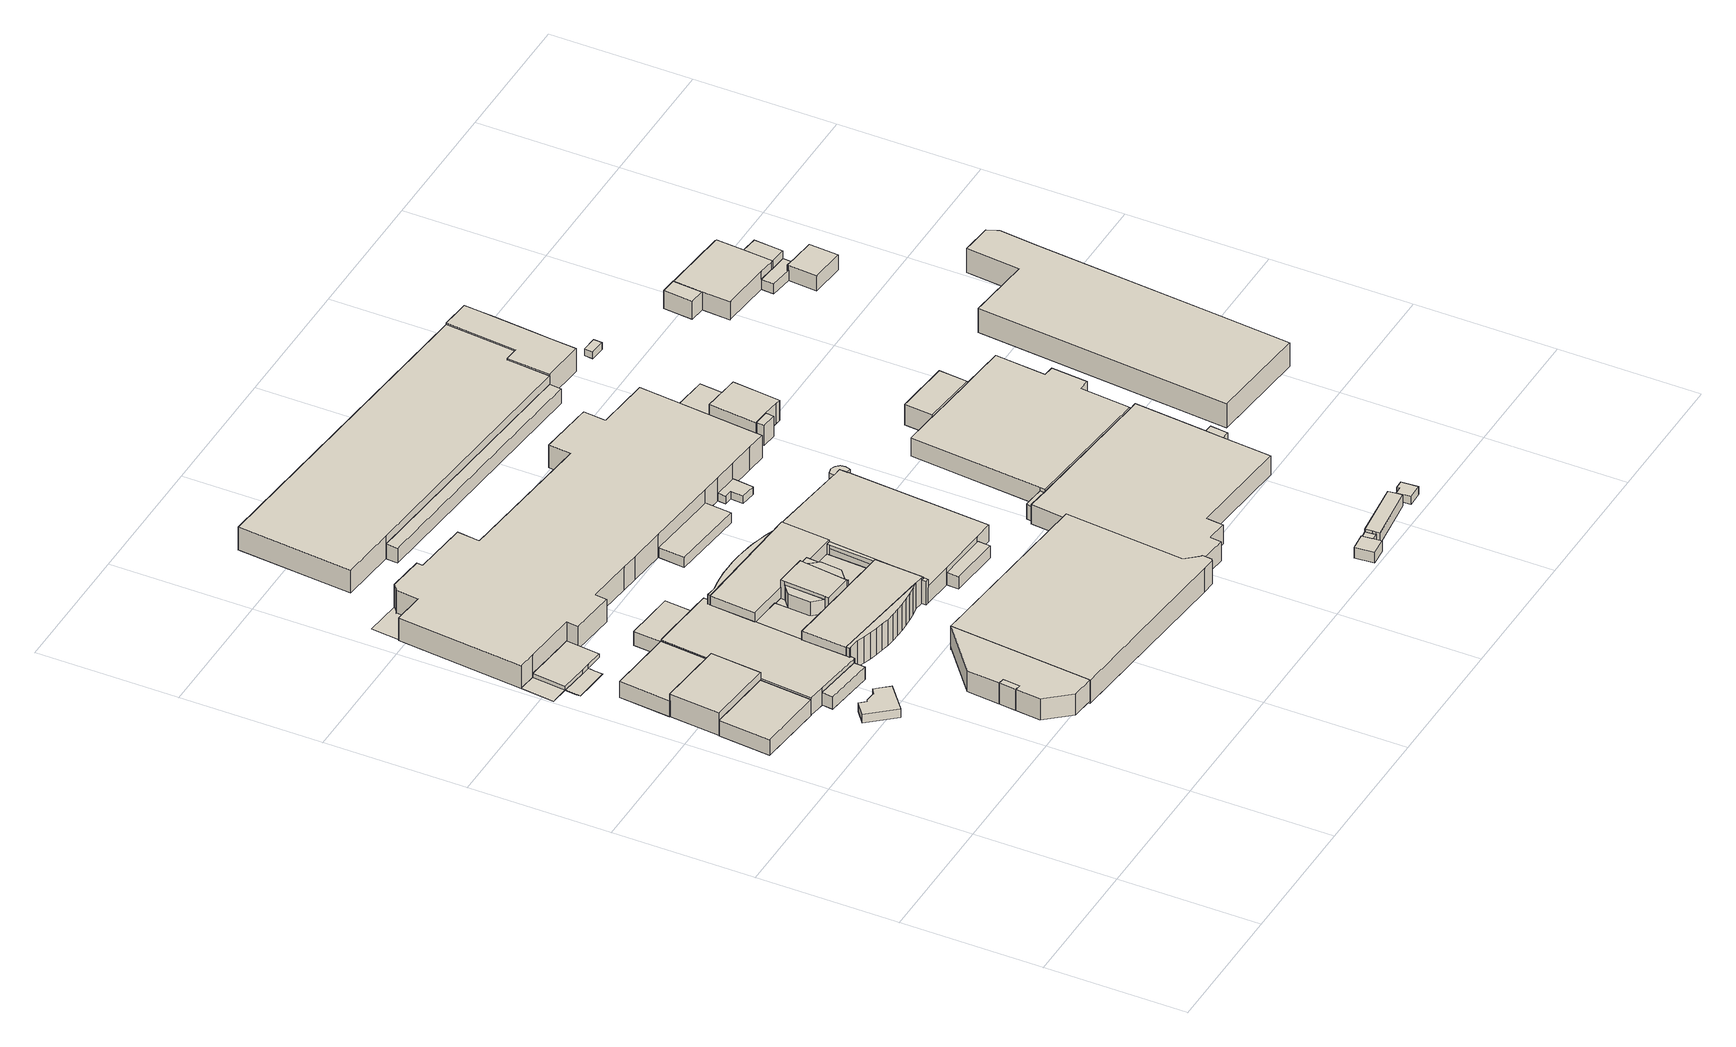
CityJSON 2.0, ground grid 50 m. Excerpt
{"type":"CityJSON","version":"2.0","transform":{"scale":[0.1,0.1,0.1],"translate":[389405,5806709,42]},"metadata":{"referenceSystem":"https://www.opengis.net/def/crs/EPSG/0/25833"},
"CityObjects":{
"building1":{"type":"Building","attributes":{"Gemeindeschluessel":"11000007","BezugspunktDach":"2200","function":"31001_2143","measuredHeight":3.32,"storeysAboveGround":1},"address":[{"country":"Germany","locality":"Berlin","thoroughfareNumber":"5A (1)","thoroughfareName":"Sperenberger Straße"}],"geometry":[{"type":"Solid","lod":"1","boundaries":[[[[0,1,2,3,4,5,6,7,8]],[[9,10,11,12,13,14,15,16,17]],[[9,17,8,7]],[[10,9,7,6]],[[11,10,6,5]],[[12,11,5,4]],[[13,12,4,3]],[[14,13,3,2]],[[15,14,2,1]],[[16,15,1,0]],[[17,16,0,8]]]]}]},
"building2":{"type":"Building","attributes":{"Gemeindeschluessel":"11000007","function":"51009_1610"},"address":[{"country":"Germany","locality":"Berlin"}],"children":["building2-1","building2-2","building2-3"]},
"building2-1":{"type":"BuildingPart","attributes":{"BezugspunktDach":"2200","measuredHeight":2.92,"storeysAboveGround":0},"parents":["building2"],"geometry":[{"type":"MultiSurface","lod":"1","boundaries":[[[18,19,20,21,22,23,24]],[[25,26,27,28,29,30,31]],[[25,31,24,23]],[[26,25,23,22]],[[27,26,22,21]],[[28,27,21,20]],[[29,28,20,19]],[[30,29,19,18]],[[32,33,18,24]],[[31,30,33,32]]]}]},
"building2-2":{"type":"BuildingPart","attributes":{"BezugspunktDach":"2200","measuredHeight":0.078,"storeysAboveGround":0},"parents":["building2"],"geometry":[{"type":"MultiSurface","lod":"1","boundaries":[[[34,35,36,37,38,32,39,40]],[[41,31,29,42,43,44,45,46]],[[41,46,40,39]],[[31,41,39,32]],[[29,30,33,38]],[[42,29,38,37]],[[43,42,37,36]],[[44,43,36,35]],[[45,44,35,34]],[[46,45,34,40]],[[31,32,33,30]]]}]},
"building2-3":{"type":"BuildingPart","attributes":{"BezugspunktDach":"2200","measuredHeight":0.028,"storeysAboveGround":0},"parents":["building2"],"geometry":[{"type":"Solid","lod":"1","boundaries":[[[[32,47,48,49]],[[50,25,31,51]],[[50,51,49,48]],[[25,50,48,47]],[[31,25,47,32]],[[51,31,32,49]]]]}]},
"building3":{"type":"Building","attributes":{"Gemeindeschluessel":"11000007","BezugspunktDach":"2200","function":"51009_1610","measuredHeight":4.86,"storeysAboveGround":0},"address":[{"country":"Germany","locality":"Berlin"}],"geometry":[{"type":"Solid","lod":"1","boundaries":[[[[52,53,54,55]],[[56,57,58,59]],[[56,59,55,54]],[[57,56,54,53]],[[58,57,53,52]],[[59,58,52,55]]]]}]},
"building4":{"type":"Building","attributes":{"Gemeindeschluessel":"11000007","BezugspunktDach":"2200","function":"51009_1610","measuredHeight":8.19,"storeysAboveGround":0},"address":[{"country":"Germany","locality":"Berlin"}],"geometry":[{"type":"Solid","lod":"1","boundaries":[[[[60,61,62,63]],[[64,65,66,67]],[[64,67,63,62]],[[65,64,62,61]],[[66,65,61,60]],[[67,66,60,63]]]]}]},
"building5":{"type":"Building","attributes":{"Gemeindeschluessel":"11000007","BezugspunktDach":"2200","function":"51009_1610","measuredHeight":0.02,"storeysAboveGround":0},"address":[{"country":"Germany","locality":"Berlin"}],"geometry":[{"type":"MultiSurface","lod":"1","boundaries":[[[68,69,70,69,71,72,73,74,75,76]]]}]},
"building6":{"type":"Building","attributes":{"Gemeindeschluessel":"11000007","BezugspunktDach":"2200","function":"51009_1610","measuredHeight":5.47,"storeysAboveGround":0},"address":[{"country":"Germany","locality":"Berlin"}],"geometry":[{"type":"Solid","lod":"1","boundaries":[[[[77,78,79,80]],[[81,82,83,84]],[[81,84,80,79]],[[82,81,79,78]],[[83,82,78,77]],[[84,83,77,80]]]]}]},
"building7":{"type":"Building","attributes":{"Gemeindeschluessel":"11000007","function":"31001_2111"},"address":[{"country":"Germany","locality":"Berlin","thoroughfareNumber":"5A","thoroughfareName":"Sperenberger Straße"}],"children":["building7-1","building7-2","building7-3","building7-4","building7-5","building7-6","building7-7","building7-8","building7-9","building7-10","building7-11","building7-12","building7-13","building7-14","building7-15","building7-16","building7-17","building7-18"]},
"building7-1":{"type":"BuildingPart","attributes":{"BezugspunktDach":"2200","measuredHeight":9.91,"storeysAboveGround":2},"parents":["building7"],"geometry":[{"type":"MultiSurface","lod":"1","boundaries":[[[85,86,87,88,89,90,91,92]],[[93,94,95,96,97,98,99,100]],[[101,102,92,91]],[[95,94,90,89]],[[103,104,89,88]],[[105,103,88,87]],[[97,106,97,107,108,107,109,98]],[[110,111,112,87,113,114]],[[102,115,116,99,117,118,92]],[[93,100,119,102,101]],[[91,90,94,93]],[[96,95,104,103]],[[97,96,103,105]],[[112,111,107,97,106]],[[110,114,109,107,108]],[[98,109,114,113,86]],[[99,98,86,85]],[[100,116,115,102]],[[85,118,117,99]]]}]},
"building7-2":{"type":"BuildingPart","attributes":{"BezugspunktDach":"2200","measuredHeight":6.49,"storeysAboveGround":2},"parents":["building7"],"geometry":[{"type":"MultiSurface","lod":"1","boundaries":[[[120,121,122,123,124,125,126,127,128]],[[129,130,131,132,133,134,135,136,137]],[[129,137,128,127]],[[130,129,127,126]],[[131,130,126,125]],[[132,131,125,124]],[[133,132,124,123]],[[134,133,123,122]],[[135,134,122,121]],[[136,135,121,120]],[[137,136,120,128,138]]]}]},
"building7-3":{"type":"BuildingPart","attributes":{"BezugspunktDach":"2200","measuredHeight":6.62,"storeysAboveGround":2},"parents":["building7"],"geometry":[{"type":"MultiSurface","lod":"1","boundaries":[[[139,140,141,142,143,144,145,146,115,102,147,148,149,150,151,152,153,154,155]],[[156,157,158,159,160,161,162,163,164,165,166,167,168,169,170,171,172,173,174]],[[156,175,176,155,154]],[[157,156,177,178,153]],[[179,180,153,152]],[[159,158,152,151]],[[160,159,151,150]],[[161,160,150,149]],[[162,161,149,148]],[[163,162,181,182]],[[164,163,182,93,100,102]],[[165,164,102,115]],[[166,183,184,115,146]],[[167,166,146,145]],[[168,167,185,186,187]],[[169,168,144,187,188]],[[170,169,143,142]],[[171,170,142,141]],[[172,171,141,140]],[[173,172,140,139]],[[174,173,139,155]],[[174,176,175,156]],[[154,153,178,177]],[[158,189,157,180,179]],[[182,181,148,147]],[[102,100,93,101]],[[147,101,93,182]],[[184,183,166,165]],[[187,186,190,144]],[[145,190,186,185]],[[188,187,144,143]]]}]},
"building7-4":{"type":"BuildingPart","attributes":{"BezugspunktDach":"2200","measuredHeight":6.07,"storeysAboveGround":2},"parents":["building7"],"geometry":[{"type":"MultiSurface","lod":"1","boundaries":[[[176,175,191,192]],[[193,156,174,194]],[[193,194,192,191]],[[156,193,195,177]],[[194,174,176,192]],[[177,195,191,175]],[[174,156,196,175,176]]]}]},
"building7-5":{"type":"BuildingPart","attributes":{"BezugspunktDach":"2200","measuredHeight":6.12,"storeysAboveGround":2},"parents":["building7"],"geometry":[{"type":"MultiSurface","lod":"1","boundaries":[[[180,179,197,198]],[[199,158,157,200]],[[199,200,198,197]],[[158,199,197,179]],[[200,157,180,178,201]],[[157,158,179,180]],[[201,178,180,198]]]}]},
"building7-6":{"type":"BuildingPart","attributes":{"BezugspunktDach":"2200","measuredHeight":9.48,"storeysAboveGround":2},"parents":["building7"],"geometry":[{"type":"MultiSurface","lod":"1","boundaries":[[[202,203,204,205,206,207,208,184,183]],[[165,209,210,211,212,213,214,215,166]],[[209,165,184,208]],[[210,209,208,207]],[[216,217,207,206]],[[212,211,218,219,220,205]],[[213,212,205,220,221,204]],[[214,213,204,222,223,224,203]],[[215,214,224,225]],[[166,215,202,225,226,183]],[[165,166,183,184]],[[211,210,217,216]],[[206,205,220,219,218]],[[204,221,220,205]],[[203,224,223,222]],[[225,224,203,202]],[[183,226,225,202]]]}]},
"building7-7":{"type":"BuildingPart","attributes":{"BezugspunktDach":"2200","measuredHeight":10.12,"storeysAboveGround":2},"parents":["building7"],"geometry":[{"type":"Solid","lod":"1","boundaries":[[[[227,228,229,230,231,232,233,234,235,236,237,238,239,240,241,242]],[[182,181,243,244,245,246,247,248,249,250,251,252,253,254,94,93]],[[147,101,93,242,241]],[[181,148,147,241,240]],[[243,181,240,239]],[[244,243,239,238]],[[245,244,238,237]],[[246,245,237,236]],[[247,246,236,235]],[[248,247,235,234]],[[249,248,234,233]],[[250,249,233,232]],[[251,250,232,231]],[[252,251,231,230]],[[253,252,230,229]],[[254,253,229,228]],[[94,254,228,227]],[[93,91,90,94,227,242]],[[182,93,101,147]],[[182,147,148,181]],[[94,90,91,93]]]]}]},
"building7-8":{"type":"BuildingPart","attributes":{"BezugspunktDach":"2200","measuredHeight":6.49,"storeysAboveGround":2},"parents":["building7"],"geometry":[{"type":"MultiSurface","lod":"1","boundaries":[[[255,256,257,121,120,128,258,104,103,105,259]],[[97,96,95,260,137,136,135,261,262,263,264]],[[260,95,104,258]],[[137,260,258,128]],[[261,135,121,257]],[[262,261,257,256]],[[263,262,256,255]],[[264,263,255,259]],[[259,105,97,264]],[[96,97,105,103]],[[95,96,103,104,265]],[[136,137,128,120,266]],[[135,136,120,121]]]}]},
"building7-9":{"type":"BuildingPart","attributes":{"BezugspunktDach":"2200","measuredHeight":9.3,"storeysAboveGround":2},"parents":["building7"],"geometry":[{"type":"MultiSurface","lod":"1","boundaries":[[[267,268,112,111,269,270,271]],[[272,273,107,97,264,274,275]],[[264,259,105,97,112,268]],[[274,264,268,267]],[[275,274,267,271]],[[272,275,271,270]],[[273,272,276,270,269]],[[107,273,277,110]],[[278,97,107,111,112]],[[97,105,259,264]]]}]},
"building7-10":{"type":"BuildingPart","attributes":{"BezugspunktDach":"2200","measuredHeight":8.51,"storeysAboveGround":2},"parents":["building7"],"geometry":[{"type":"Solid","lod":"1","boundaries":[[[[279,280,277,110,114,281,282,283]],[[284,285,109,107,273,286,287,288]],[[284,288,283,282]],[[285,284,282,281]],[[109,285,281,114]],[[109,114,110,107]],[[273,107,110,277]],[[286,273,277,280]],[[287,286,280,279]],[[287,279,283,288]]]]}]},
"building7-11":{"type":"BuildingPart","attributes":{"BezugspunktDach":"2200","measuredHeight":11.78,"storeysAboveGround":2},"parents":["building7"],"geometry":[{"type":"MultiSurface","lod":"1","boundaries":[[[289,290,291,292]],[[98,109,285,293]],[[113,86,98,291,290]],[[285,281,114,290,289]],[[85,99,98,86]],[[86,98,293,292,291]],[[114,109,98,86,113]],[[109,114,281,285]],[[285,289,292,293]]]}]},
"building7-12":{"type":"BuildingPart","attributes":{"BezugspunktDach":"2200","measuredHeight":8.86,"storeysAboveGround":2},"parents":["building7"],"geometry":[{"type":"MultiSurface","lod":"1","boundaries":[[[294,295,296,297]],[[201,178,177,195]],[[201,195,297,296]],[[178,180,198,298,296,295]],[[154,153,295,294]],[[191,175,294,297]],[[201,298,198,180,178]],[[177,178,153,154]],[[195,177,175,191]]]}]},
"building7-13":{"type":"BuildingPart","attributes":{"BezugspunktDach":"2200","measuredHeight":5.91,"storeysAboveGround":2},"parents":["building7"],"geometry":[{"type":"MultiSurface","lod":"1","boundaries":[[[299,300,217,216]],[[210,301,302,211]],[[301,210,217,300]],[[302,301,300,299]],[[211,302,299,303,219,218]],[[210,211,216,217]],[[218,219,303,299,216]]]}]},
"building7-14":{"type":"BuildingPart","attributes":{"BezugspunktDach":"2200","measuredHeight":10.2,"storeysAboveGround":2},"parents":["building7"],"geometry":[{"type":"MultiSurface","lod":"1","boundaries":[[[304,305,306,307,308,309,310,311,312,313,314,315,316,317,318,319]],[[186,320,321,322,323,324,325,326,327,328,329,330,331,332,188,187]],[[190,144,333,319,318]],[[320,334,335,318,317]],[[321,320,317,316]],[[322,321,316,315]],[[323,322,315,314]],[[324,323,314,313]],[[325,324,313,312]],[[326,325,312,311]],[[327,326,311,310]],[[328,327,310,309]],[[329,328,309,308]],[[330,329,308,307]],[[331,330,307,306]],[[332,331,306,305]],[[188,332,305,304]],[[144,143,304,319]],[[186,187,333,144,190]],[[335,334,320,186]],[[187,188,143,144]]]}]},
"building7-15":{"type":"BuildingPart","attributes":{"BezugspunktDach":"2200","measuredHeight":9.96,"storeysAboveGround":2},"parents":["building7"],"geometry":[{"type":"MultiSurface","lod":"1","boundaries":[[[334,336,337,338,339,340,341,335]],[[185,224,287,273,272,275,320,186]],[[185,145,190,335,341]],[[203,202,183,146,145,341,340]],[[277,280,279,339,338]],[[273,287,286]],[[270,269,342,338,337]],[[343,271,270,337,336]],[[320,275,336,334]],[[186,190,145,185]],[[185,145,146,226]],[[344,224,225,202,203]],[[225,226,183,202]],[[345,346,224,340]],[[287,346,345,339]],[[273,286,280,277]],[[286,287,279,280]],[[272,273,342,269,270]],[[275,272,270,271,343]],[[186,320,334,335]]]}]},
"building7-16":{"type":"BuildingPart","attributes":{"BezugspunktDach":"2200","measuredHeight":13.46,"storeysAboveGround":2},"parents":["building7"],"geometry":[{"type":"MultiSurface","lod":"1","boundaries":[[[347,348,349,350,351,352,353,354,355,356]],[[223,221,303,357,117,99,98,293,346,224]],[[222,203,356,355]],[[221,223,355,354]],[[358,359,221,354,353]],[[357,303,353,352]],[[117,357,352,351]],[[85,118,351,350]],[[86,85,350,349]],[[293,98,293,292,291,86,360,349,348]],[[346,361,362,293,348,347]],[[224,340,345,347,356]],[[223,224,203,222]],[[303,221,359,358]],[[99,117,118,85]],[[98,99,85,86]],[[360,86,291,292,293,98]],[[293,362,361,346]],[[346,345,340,224]]]}]},
"building7-17":{"type":"BuildingPart","attributes":{"BezugspunktDach":"2200","measuredHeight":12.24,"storeysAboveGround":2},"parents":["building7"],"geometry":[{"type":"MultiSurface","lod":"1","boundaries":[[[359,363,359,358,364,365]],[[219,303,221,223,221,220]],[[219,206,205,365,364]],[[299,216,219,364,358]],[[223,221,359,363]],[[205,204,359,365]],[[220,366,205,206,219]],[[367,303,219,216,299]],[[221,303,358,359]],[[220,221,204,205]]]}]},
"building7-18":{"type":"BuildingPart","attributes":{"BezugspunktDach":"2200","measuredHeight":12.16,"storeysAboveGround":2},"parents":["building7"],"geometry":[{"type":"MultiSurface","lod":"1","boundaries":[[[368,369,370,371,362,361]],[[293,285,284,288,287,346]],[[289,292,362,371]],[[282,281,285,284,285,371,370]],[[283,282,284,288,284,370,369]],[[279,283,369,368]],[[288,283,288,287]],[[346,345,339,368,361]],[[293,346,361,362]],[[285,293,292,289]],[[284,285,281,282]],[[288,284,282,283]],[[287,288,283,279]],[[287,372,339,345,346]]]}]},
"building8":{"type":"Building","attributes":{"Gemeindeschluessel":"11000007","function":"31001_2100"},"address":[{"country":"Germany","locality":"Berlin","thoroughfareNumber":"5 (2)","thoroughfareName":"Sperenberger Straße"}],"children":["building8-1","building8-2"]},
"building8-1":{"type":"BuildingPart","attributes":{"BezugspunktDach":"2200","measuredHeight":8.2,"storeysAboveGround":2},"parents":["building8"],"geometry":[{"type":"MultiSurface","lod":"1","boundaries":[[[373,374,375,376,62,61,60,63,377]],[[67,66,65,64,378,379,380,381,382]],[[67,382,377,63]],[[66,67,63,60]],[[65,66,60,61]],[[64,65,61,62]],[[378,64,62,376]],[[379,378,376,375]],[[380,383,384,375,374]],[[381,380,374,373]],[[382,381,373,377]],[[379,384,383,380]]]}]},
"building8-2":{"type":"BuildingPart","attributes":{"BezugspunktDach":"2200","measuredHeight":9.17,"storeysAboveGround":2},"parents":["building8"],"geometry":[{"type":"MultiSurface","lod":"1","boundaries":[[[385,386,387,388,389,390,391,384,383]],[[392,393,394,395,396,397,398,399,400]],[[392,400,401,380,379,384]],[[393,392,384,391]],[[394,393,391,390]],[[395,394,390,389]],[[396,395,389,388]],[[397,396,388,387]],[[398,397,387,386]],[[399,398,386,385]],[[400,399,385,383]],[[383,384,379,380,401]]]}]},
"building9":{"type":"Building","attributes":{"Gemeindeschluessel":"11000007","BezugspunktDach":"2200","function":"31001_2111","measuredHeight":8.86,"storeysAboveGround":1},"address":[{"country":"Germany","locality":"Berlin","thoroughfareNumber":"7 (1)","thoroughfareName":"Sperenberger Straße"}],"geometry":[{"type":"MultiSurface","lod":"1","boundaries":[[[402,403,404,405,406,407,408,409,410,411,412,413,414,415,416,417,418,419,420,421,422,423,424,425,426,427,428,429,428,430,431,432]],[[433,68,69,70,69,71,72,434,435,436,437,438,439,440,441,442,443,444,445,446,447,448,449,450,451,452,453,454,455,27,25,50]],[[433,50,432,431]],[[68,433,431,430]],[[69,68,430,428]],[[70,69,428,429]],[[71,69,428,427]],[[72,71,427,426]],[[434,72,426,425]],[[435,434,425,424]],[[436,435,424,423]],[[437,436,423,422]],[[438,437,422,421]],[[439,438,421,420]],[[440,439,420,419]],[[441,440,419,418]],[[442,441,418,417]],[[443,442,417,416]],[[444,443,416,415]],[[445,444,415,414]],[[446,445,414,413]],[[447,446,413,412]],[[448,447,412,411]],[[449,448,411,410]],[[450,449,410,409]],[[451,450,409,408]],[[452,451,408,407]],[[453,452,407,406]],[[454,453,406,405]],[[455,454,405,404]],[[27,455,404,403]],[[25,27,403,402]],[[50,25,402,432]]]}]},
"building10":{"type":"Building","attributes":{"Gemeindeschluessel":"11000007","BezugspunktDach":"2200","function":"51009_1610","measuredHeight":4.79,"storeysAboveGround":0},"address":[{"country":"Germany","locality":"Berlin"}],"geometry":[{"type":"Solid","lod":"1","boundaries":[[[[456,457,458,459]],[[263,262,460,461]],[[263,461,459,458]],[[262,263,458,457]],[[460,262,457,456]],[[461,460,456,459]]]]}]},
"building11":{"type":"Building","attributes":{"Gemeindeschluessel":"11000007","BezugspunktDach":"2200","function":"31001_2140","measuredHeight":3.91,"storeysAboveGround":1},"address":[{"country":"Germany","locality":"Berlin","thoroughfareNumber":"7 (2)","thoroughfareName":"Sperenberger Straße"}],"geometry":[{"type":"Solid","lod":"1","boundaries":[[[[462,463,464,465]],[[450,449,466,467]],[[450,467,465,464]],[[449,450,464,463]],[[466,449,463,462]],[[467,466,462,465]]]]}]},
"building12":{"type":"Building","attributes":{"Gemeindeschluessel":"11000007","BezugspunktDach":"2200","function":"51009_1610","measuredHeight":5.86,"storeysAboveGround":0},"address":[{"country":"Germany","locality":"Berlin"}],"geometry":[{"type":"Solid","lod":"1","boundaries":[[[[468,469,470,471]],[[472,473,474,475]],[[472,475,471,470]],[[473,472,470,469]],[[474,473,469,468]],[[475,474,468,471]]]]}]},
"building13":{"type":"Building","attributes":{"Gemeindeschluessel":"11000007","BezugspunktDach":"2200","function":"31001_2111","measuredHeight":8.96,"storeysAboveGround":1},"address":[{"country":"Germany","locality":"Berlin","thoroughfareNumber":"9 (1)","thoroughfareName":"Sperenberger Straße"}],"geometry":[{"type":"Solid","lod":"1","boundaries":[[[[476,477,478,479,480,481,482]],[[483,484,485,486,487,488,489]],[[483,489,482,481]],[[484,483,481,480]],[[485,484,480,479]],[[486,485,479,478]],[[487,486,478,477]],[[488,487,477,476]],[[489,488,476,482]]]]}]},
"building14":{"type":"Building","attributes":{"Gemeindeschluessel":"11000007","BezugspunktDach":"2200","function":"51009_1610","measuredHeight":3,"storeysAboveGround":0},"address":[{"country":"Germany","locality":"Berlin"}],"geometry":[{"type":"Solid","lod":"1","boundaries":[[[[490,491,492,493,494,495]],[[448,447,496,497,498,499]],[[448,499,495,494]],[[447,448,494,493]],[[496,447,493,492]],[[497,496,492,491]],[[498,497,491,490]],[[499,498,490,495]]]]}]},
"building15":{"type":"Building","attributes":{"Gemeindeschluessel":"11000007","BezugspunktDach":"2200","function":"31001_2140","measuredHeight":5.28,"storeysAboveGround":1},"address":[{"country":"Germany","locality":"Berlin","thoroughfareNumber":"36 (4)","thoroughfareName":"Motzener Straße"}],"geometry":[{"type":"Solid","lod":"1","boundaries":[[[[500,501,502,503,504,505]],[[506,507,508,509,510,511]],[[506,511,505,504]],[[507,506,504,503]],[[508,507,503,502]],[[509,508,502,501]],[[510,509,501,500]],[[511,510,500,505]]]]}]},
"building16":{"type":"Building","attributes":{"Gemeindeschluessel":"11000007","BezugspunktDach":"2200","function":"51009_1610","measuredHeight":6.54,"storeysAboveGround":0},"address":[{"country":"Germany","locality":"Berlin"}],"geometry":[{"type":"Solid","lod":"1","boundaries":[[[[512,513,514,515]],[[516,517,518,519]],[[516,519,515,514]],[[517,516,514,513]],[[518,517,513,512]],[[519,518,512,515]]]]}]},
"building17":{"type":"Building","attributes":{"Gemeindeschluessel":"11000007","BezugspunktDach":"2200","function":"31001_2140","measuredHeight":3.14,"storeysAboveGround":1},"address":[{"country":"Germany","locality":"Berlin","thoroughfareNumber":"36 (3)","thoroughfareName":"Motzener Straße"}],"geometry":[{"type":"Solid","lod":"1","boundaries":[[[[520,521,522,523]],[[524,525,508,506]],[[524,506,523,522]],[[525,524,522,521]],[[508,525,521,520]],[[506,508,520,523]]]]}]},
"building18":{"type":"Building","attributes":{"Gemeindeschluessel":"11000007","BezugspunktDach":"2200","function":"31001_2143","measuredHeight":7.51,"storeysAboveGround":1},"address":[{"country":"Germany","locality":"Berlin","thoroughfareNumber":"5 (1)","thoroughfareName":"Sperenberger Straße"}],"geometry":[{"type":"Solid","lod":"1","boundaries":[[[[526,527,528,529,530,531,532,533,534,535,536,537,538,539,540]],[[541,542,543,544,545,546,547,548,549,550,551,552,553,554,555]],[[541,555,540,539]],[[542,541,539,538]],[[543,542,538,537]],[[544,543,537,536]],[[545,544,536,535]],[[546,545,535,534]],[[547,546,534,533]],[[548,547,533,532]],[[549,548,532,531]],[[550,549,531,530]],[[551,550,530,529]],[[552,551,529,528]],[[553,552,528,527]],[[554,553,527,526]],[[555,554,526,540]]]]}]},
"building19":{"type":"Building","attributes":{"Gemeindeschluessel":"11000007","BezugspunktDach":"2200","function":"31001_2120","measuredHeight":4.68,"storeysAboveGround":1},"address":[{"country":"Germany","locality":"Berlin","thoroughfareNumber":"36 (2)","thoroughfareName":"Motzener Straße"}],"geometry":[{"type":"Solid","lod":"1","boundaries":[[[[556,557,558,559,560,561,562]],[[563,564,565,566,525,567,524]],[[563,524,562,561]],[[564,563,561,560]],[[565,564,560,559]],[[566,565,559,558]],[[525,566,558,557]],[[567,525,557,556]],[[524,567,556,562]]]]}]},
"building20":{"type":"Building","attributes":{"Gemeindeschluessel":"11000007","function":"31001_2100"},"address":[{"country":"Germany","locality":"Berlin","thoroughfareNumber":"7","thoroughfareName":"Sperenberger Straße"}],"children":["building20-1","building20-2","building20-3"]},
"building20-1":{"type":"BuildingPart","attributes":{"BezugspunktDach":"2200","measuredHeight":7.96,"storeysAboveGround":2},"parents":["building20"],"geometry":[{"type":"MultiSurface","lod":"1","boundaries":[[[568,569,570,571,572,573,574,575]],[[576,577,578,579,580,581,582,583]],[[584,585,575,574]],[[576,583,586,587]],[[577,576,587,588,589,584,574,573]],[[578,577,573,572]],[[579,578,572,571]],[[580,579,571,570]],[[581,580,570,569]],[[569,581,569,568]],[[583,582,568,575]],[[587,586,585,584]],[[584,589,588,587]],[[590,582,581,569,568]]]}]},
"building20-2":{"type":"BuildingPart","attributes":{"BezugspunktDach":"2200","measuredHeight":7.92,"storeysAboveGround":2},"parents":["building20"],"geometry":[{"type":"MultiSurface","lod":"1","boundaries":[[[591,569,568,592]],[[582,581,593,594]],[[582,594,592,568]],[[581,582,595,582,581,596]],[[593,581,569,591]],[[594,593,591,592]],[[596,581,582,595,568,569]]]}]},
"building20-3":{"type":"BuildingPart","attributes":{"BezugspunktDach":"2200","measuredHeight":3.88,"storeysAboveGround":2},"parents":["building20"],"geometry":[{"type":"MultiSurface","lod":"1","boundaries":[[[585,584,589,597,598,599]],[[600,601,588,587,586,602]],[[600,602,599,598]],[[601,600,598,597]],[[588,601,597,589]],[[602,586,585,599]],[[587,588,589,584]],[[586,587,603,584,585]]]}]},
"building21":{"type":"Building","attributes":{"Gemeindeschluessel":"11000007","BezugspunktDach":"2200","function":"31001_2020","measuredHeight":3.12,"storeysAboveGround":1},"address":[{"country":"Germany","locality":"Berlin","thoroughfareNumber":"36 (6)","thoroughfareName":"Motzener Straße"}],"geometry":[{"type":"Solid","lod":"1","boundaries":[[[[604,605,606,607,608,609]],[[610,611,612,613,614,615]],[[610,615,609,608]],[[611,610,608,607]],[[612,611,607,606]],[[613,612,606,605]],[[614,613,605,604]],[[615,614,604,609]]]]}]},
"building22":{"type":"Building","attributes":{"Gemeindeschluessel":"11000007","function":"31001_2100"},"address":[{"country":"Germany","locality":"Berlin","thoroughfareNumber":"5","thoroughfareName":"Sperenberger Straße"}],"children":["building22-1","building22-2"]},
"building22-1":{"type":"BuildingPart","attributes":{"BezugspunktDach":"2200","measuredHeight":7.96,"storeysAboveGround":2},"parents":["building22"],"geometry":[{"type":"MultiSurface","lod":"1","boundaries":[[[616,617,618,619]],[[620,621,622,623]],[[620,623,619,618]],[[621,620,618,617]],[[622,621,617,616]],[[623,622,623,624,625,616,619]],[[625,624,623,622]]]}]},
"building22-2":{"type":"BuildingPart","attributes":{"BezugspunktDach":"2200","measuredHeight":7.17,"storeysAboveGround":2},"parents":["building22"],"geometry":[{"type":"Solid","lod":"1","boundaries":[[[[626,627,628,629,630,631,625,624,632,633,634]],[[517,635,623,622,636,637,638,639,640,641,518]],[[517,518,634,633]],[[635,517,633,632]],[[623,635,632,624]],[[636,622,625,631]],[[637,636,631,630]],[[638,637,630,629]],[[639,638,629,628]],[[640,639,628,627]],[[641,640,627,626]],[[518,641,626,634]],[[622,623,624,625]]]]}]},
"building23":{"type":"Building","attributes":{"Gemeindeschluessel":"11000007","BezugspunktDach":"2200","function":"51009_1610","measuredHeight":5.21,"storeysAboveGround":0},"address":[{"country":"Germany","locality":"Berlin"}],"geometry":[{"type":"Solid","lod":"1","boundaries":[[[[642,643,644,645]],[[646,647,648,649]],[[646,649,645,644]],[[647,646,644,643]],[[648,647,643,642]],[[649,648,642,645]]]]}]},
"building24":{"type":"Building","attributes":{"Gemeindeschluessel":"11000007","BezugspunktDach":"2200","function":"31001_2100","measuredHeight":9,"storeysAboveGround":2},"address":[{"country":"Germany","locality":"Berlin","thoroughfareNumber":"9","thoroughfareName":"Sperenberger Straße"}],"geometry":[{"type":"Solid","lod":"1","boundaries":[[[[650,651,652,653,654,655,656,657,658,659]],[[660,661,662,663,664,665,666,667,668,669]],[[660,669,659,658]],[[661,660,658,657]],[[662,661,657,656]],[[663,662,656,655]],[[664,663,655,654]],[[665,664,654,653]],[[666,665,653,652]],[[667,666,652,651]],[[668,667,651,650]],[[669,668,650,659]]]]}]},
"building25":{"type":"Building","attributes":{"Gemeindeschluessel":"11000007","BezugspunktDach":"2200","function":"51009_1610","measuredHeight":3.24,"storeysAboveGround":0},"address":[{"country":"Germany","locality":"Berlin"}],"geometry":[{"type":"Solid","lod":"1","boundaries":[[[[670,671,672,673]],[[674,675,676,677]],[[674,677,673,672]],[[675,674,672,671]],[[676,675,671,670]],[[677,676,670,673]]]]}]},
"building26":{"type":"Building","attributes":{"Gemeindeschluessel":"11000007","BezugspunktDach":"2200","function":"31001_2523","measuredHeight":2.65,"storeysAboveGround":1},"address":[{"country":"Germany","locality":"Berlin","thoroughfareNumber":"9 (2)","thoroughfareName":"Sperenberger Straße"}],"geometry":[{"type":"Solid","lod":"1","boundaries":[[[[678,679,680,681]],[[682,683,684,685]],[[682,685,681,680]],[[683,682,680,679]],[[684,683,679,678]],[[685,684,678,681]]]]}]},
"building27":{"type":"Building","attributes":{"Gemeindeschluessel":"11000007","BezugspunktDach":"2200","function":"31001_2143","measuredHeight":9.24,"storeysAboveGround":1},"address":[{"country":"Germany","locality":"Berlin","thoroughfareNumber":"3A","thoroughfareName":"Sperenberger Straße"}],"geometry":[{"type":"Solid","lod":"1","boundaries":[[[[686,687,688,689,690,691,692,693,694]],[[695,696,697,698,699,700,701,702,703]],[[695,703,694,693]],[[696,695,693,692]],[[697,696,692,691]],[[698,697,691,690]],[[699,698,690,689]],[[700,699,689,688]],[[701,700,688,687]],[[702,701,687,686]],[[703,702,686,694]]]]}]},
"building28":{"type":"Building","attributes":{"Gemeindeschluessel":"11000007","function":"31001_2111"},"address":[{"country":"Germany","locality":"Berlin","thoroughfareNumber":"6 (1)","thoroughfareName":"Sperenberger Straße"}],"children":["building28-1","building28-2","building28-3","building28-4"]},
"building28-1":{"type":"BuildingPart","attributes":{"BezugspunktDach":"2200","measuredHeight":6.99,"storeysAboveGround":2},"parents":["building28"],"geometry":[{"type":"MultiSurface","lod":"1","boundaries":[[[704,705,706,707,708,709,710,711,712,713,714]],[[715,716,717,718,719,720,721,722,723,724,725]],[[715,725,714,713]],[[717,716,712,711]],[[718,717,711,710]],[[719,718,710,709]],[[720,719,709,708]],[[726,727,707,706]],[[722,721,728,729]],[[723,722,706,705],[730,731,726,729]],[[724,723,705,704]],[[725,724,704,714]],[[716,715,713,712]],[[708,707,721,720]],[[729,728,727,726]],[[726,731,730,729]]]}]},
"building28-2":{"type":"BuildingPart","attributes":{"BezugspunktDach":"2200","measuredHeight":6.94,"storeysAboveGround":2},"parents":["building28"],"geometry":[{"type":"MultiSurface","lod":"1","boundaries":[[[732,733,708,707]],[[720,734,735,721]],[[720,721,707,708],[720,708,707,721]],[[734,720,708,733]],[[735,734,733,732]],[[721,735,736,728,727,737,732,707]],[[737,727,728,736]]]}]},
"building28-3":{"type":"BuildingPart","attributes":{"BezugspunktDach":"2200","measuredHeight":6.98,"storeysAboveGround":2},"parents":["building28"],"geometry":[{"type":"Solid","lod":"1","boundaries":[[[[713,712,738,739]],[[740,716,715,741]],[[740,741,739,738]],[[716,740,738,712]],[[715,713,712,713]],[[741,715,713,739]],[[712,713,715,716]]]]}]},
"building28-4":{"type":"BuildingPart","attributes":{"BezugspunktDach":"2200","measuredHeight":3.91,"storeysAboveGround":2},"parents":["building28"],"geometry":[{"type":"MultiSurface","lod":"1","boundaries":[[[742,743,744,737,731,745]],[[730,736,746,747,748,749]],[[730,749,745,731]],[[746,736,737,744]],[[747,746,744,743]],[[748,747,743,742]],[[749,748,742,745]],[[729,726,727,728]],[[728,727,737,736]],[[730,731,726,729]]]}]},
"building29":{"type":"Building","attributes":{"Gemeindeschluessel":"11000007","BezugspunktDach":"2200","function":"31001_2020","measuredHeight":5.99,"storeysAboveGround":2},"address":[{"country":"Germany","locality":"Berlin","thoroughfareNumber":"6","thoroughfareName":"Sperenberger Straße"}],"geometry":[{"type":"Solid","lod":"1","boundaries":[[[[750,751,752,753,754,755]],[[748,747,746,756,757,758]],[[748,758,755,754]],[[747,748,754,753]],[[746,747,753,752]],[[756,746,752,751]],[[757,756,751,750]],[[758,757,750,755]]]]}]}
},
"vertices":[
[410,958,52],[501,1035,52],[462,1083,52],[440,1065,52],[437,1069,52],[404,1072,52],[398,1068,52],[378,1090,52],[332,1052,52],[378,1090,19],[398,1068,19],[404,1072,19],[437,1069,19],[440,1065,19],[462,1083,19],[501,1035,19],[410,958,19],[332,1052,19],
[168,1939,27],[200,1936,27],[265,1930,27],[277,2049,27],[179,2059,27],[82,2068,27],[70,1949,27],[82,2068,12],[179,2059,12],[277,2049,12],[265,1930,12],[200,1936,12],[168,1939,12],[70,1949,12],[70,1949,13],[168,1939,13],
[129,1888,13],[194,1882,13],[197,1914,13],[199,1928,13],[200,1936,13],[66,1907,13],[65,1894,13],[66,1907,12],[199,1928,12],[197,1914,12],[194,1882,12],[129,1888,12],[65,1894,12],
[82,2068,13],[15,2075,13],[3,1956,13],[15,2075,12],[3,1956,12],
[531,1144,68],[533,1183,68],[356,1204,68],[352,1165,68],[356,1204,19],[533,1183,19],[531,1144,19],[352,1165,19],
[623,655,103],[629,715,103],[606,717,103],[601,657,103],[606,717,21],[629,715,21],[623,655,21],[601,657,21],
[172,2511,12],[180,2591,12],[179,2591,12],[202,2609,12],[203,2610,12],[73,2623,12],[67,2562,12],[64,2530,12],[63,2522,12],
[532,1742,74],[541,1843,74],[360,1859,74],[351,1758,74],[360,1859,19],[541,1843,19],[532,1742,19],[351,1758,19],
[826,1519,119],[826,1518,119],[994,1504,119],[1008,1676,119],[1003,1676,119],[951,1679,119],[574,1703,119],[560,1542,119],[574,1703,19],[951,1679,19],[1003,1676,19],[1008,1676,19],[994,1504,19],[826,1518,19],[826,1519,19],[560,1542,19],[574,1703,85],[560,1542,85],[1008,1676,84],[1003,1676,84],[994,1504,84],[994,1504,92],[979,1505,19],[979,1505,66],[861,1515,19],[979,1505,74],[979,1505,112],[994,1504,112],[861,1515,119],[861,1515,74],[561,1542,85],[561,1542,19],[711,1529,19],[711,1529,119],[560,1542,75],
[1365,1657,84],[1363,1629,84],[1380,1628,84],[1385,1647,84],[1382,1664,84],[1371,1676,84],[1355,1683,84],[1334,1678,84],[1333,1660,84],[1334,1678,19],[1355,1683,19],[1371,1676,19],[1382,1664,19],[1385,1647,19],[1380,1628,19],[1363,1629,19],[1365,1657,19],[1333,1660,19],[1333,1660,63],
[297,1211,85],[356,1204,85],[533,1183,85],[536,1183,85],[538,1197,85],[533,1198,85],[545,1370,85],[547,1370,85],[575,1712,85],[592,1710,85],[595,1736,85],[532,1742,85],[351,1758,85],[347,1758,85],[330,1575,85],[313,1395,85],[296,1211,85],[313,1395,18],[330,1575,18],[347,1758,18],[351,1758,18],[532,1742,18],[595,1736,18],[592,1710,18],[575,1712,18],[560,1542,18],[561,1542,18],[547,1370,18],[545,1370,18],[533,1198,18],[538,1197,18],[536,1183,18],[533,1183,18],[356,1204,18],[297,1211,18],[296,1211,18],[313,1395,79],[296,1211,79],[313,1395,19],[330,1575,19],[347,1758,80],[330,1575,80],[592,1710,19],[575,1712,19],[547,1370,81],[561,1542,81],[545,1370,19],[534,1211,19],[533,1198,19],[538,1197,19],[346,1750,18],[534,1211,85],
[74,1417,79],[57,1234,79],[74,1417,18],[57,1234,18],[74,1417,19],[313,1395,40],
[107,1780,80],[91,1597,80],[107,1780,18],[91,1597,18],[91,1597,19],
[607,1365,81],[699,1356,81],[700,1369,81],[669,1405,81],[674,1484,81],[676,1531,81],[619,1537,81],[619,1537,18],[676,1531,18],[674,1484,18],[669,1405,18],[700,1369,18],[699,1356,18],[607,1365,18],[674,1484,77],[676,1531,77],[674,1484,74],[674,1484,19],[669,1405,19],[700,1369,19],[700,1368,81],[700,1368,19],[699,1356,19],[607,1365,19],[547,1370,19],
[951,1679,121],[924,1688,121],[896,1696,121],[868,1703,121],[840,1708,121],[811,1713,121],[782,1716,121],[754,1718,121],[725,1718,121],[696,1718,121],[667,1716,121],[638,1713,121],[610,1708,121],[592,1710,121],[575,1712,121],[574,1703,121],[610,1708,19],[638,1713,19],[667,1716,19],[696,1718,19],[725,1718,19],[754,1718,19],[782,1716,19],[811,1713,19],[840,1708,19],[868,1703,19],[896,1696,19],[924,1688,19],
[1071,1136,84],[1255,1123,84],[1324,1118,84],[1005,1699,84],[963,1144,84],[1005,1699,19],[1324,1118,19],[1255,1123,19],[1071,1136,19],[963,1144,19],[1003,1676,69],[1365,1657,63],
[951,1145,112],[963,1144,112],[969,1332,112],[958,1160,112],[951,1162,112],[958,1160,19],[969,1332,19],[951,1145,19],[951,1162,19],[958,1160,86],[969,1332,74],[994,1504,83],
[814,1346,74],[908,1338,74],[857,1464,74],[851,1389,74],[814,1358,74],[851,1389,19],[857,1464,19],[908,1338,19],[814,1346,19],[814,1358,19],
[857,1464,137],[861,1515,137],[826,1518,137],[824,1504,137],[824,1504,19],
[313,1395,108],[330,1575,108],[91,1597,108],[74,1417,108],[91,1597,51],
[710,1513,77],[711,1528,77],[711,1528,18],[710,1513,18],[710,1513,19],
[538,1197,121],[577,1194,121],[605,1184,121],[632,1176,121],[660,1169,121],[689,1164,121],[717,1159,121],[746,1156,121],[775,1155,121],[804,1154,121],[833,1155,121],[862,1157,121],[890,1160,121],[919,1165,121],[534,1211,121],[533,1198,121],[919,1165,19],[890,1160,19],[862,1157,19],[833,1155,19],[804,1154,19],[775,1155,19],[746,1156,19],[717,1159,19],[689,1164,19],[660,1169,19],[632,1176,19],[605,1184,19],[577,1194,19],[533,1198,39],[919,1165,119],[534,1211,119],
[951,1162,119],[958,1160,119],[969,1332,119],[814,1346,119],[699,1356,119],[545,1370,119],[969,1332,99],[951,1162,50],[699,1356,50],[804,1347,119],[804,1347,19],
[804,1347,148],[824,1504,148],[826,1518,148],[826,1519,148],[711,1529,148],[711,1528,148],[710,1513,148],[700,1369,148],[700,1368,148],[699,1356,148],[711,1528,19],[710,1513,136],[700,1369,136],[826,1518,57],[804,1347,141],[824,1504,141],
[700,1368,136],[674,1484,136],[669,1405,136],[669,1405,48],[710,1513,66],
[814,1346,141],[814,1358,141],[851,1389,141],[857,1464,141],[814,1346,50],
[665,482,103],[748,474,103],[795,982,103],[617,834,103],[592,568,103],[617,834,21],[795,982,21],[748,474,21],[665,482,21],[592,568,21],[748,474,102],[795,982,102],
[1411,413,102],[1456,410,102],[1463,416,102],[1467,450,102],[1462,451,102],[1424,496,102],[1463,920,102],[795,982,11],[1463,920,11],[1424,496,11],[1462,451,11],[1467,450,11],[1463,416,11],[1456,410,11],[1411,413,11],[748,474,11],[748,474,36],
[82,2068,101],[277,2049,101],[273,2008,101],[435,1991,101],[439,2033,101],[604,2016,101],[666,2010,101],[798,1997,101],[1064,1970,101],[1135,1963,101],[1221,1955,101],[1319,1945,101],[1389,1938,101],[1394,1994,101],[1422,2273,101],[1433,2385,101],[1237,2404,101],[1245,2484,101],[1047,2504,101],[1039,2424,101],[519,2476,101],[527,2556,101],[329,2576,101],[331,2597,101],[203,2610,101],[202,2609,101],[180,2591,101],[179,2591,101],[172,2511,101],[60,2522,101],[15,2075,101],[60,2522,12],[331,2597,12],[329,2576,12],[527,2556,12],[519,2476,12],[1039,2424,12],[1047,2504,12],[1245,2484,12],[1237,2404,12],[1433,2385,12],[1422,2273,12],[1394,1994,12],[1389,1938,12],[1319,1945,12],[1221,1955,12],[1135,1963,12],[1064,1970,12],[798,1997,12],[666,2010,12],[604,2016,12],[439,2033,12],[435,1991,12],[273,2008,12],
[1252,1076,67],[1255,1123,67],[1071,1136,67],[1068,1093,67],[1252,1076,19],[1068,1093,19],
[1055,1875,51],[1064,1970,51],[798,1997,51],[788,1902,51],[1055,1875,12],[788,1902,12],
[1359,2620,64],[1363,2662,64],[416,2747,64],[413,2706,64],[416,2747,6],[1363,2662,6],[1359,2620,6],[413,2706,6],
[416,2747,96],[1363,2662,96],[1377,2816,96],[1427,2812,96],[1450,3065,96],[248,3174,96],[211,2766,96],[248,3174,7],[1450,3065,7],[1427,2812,7],[1377,2816,7],[1363,2662,7],[416,2747,7],[211,2766,7],
[1162,1931,42],[1158,1886,42],[1213,1880,42],[1221,1955,42],[1135,1963,42],[1132,1934,42],[1213,1880,12],[1158,1886,12],[1162,1931,12],[1132,1934,12],
[1774,8,56],[1837,15,56],[1834,47,56],[1833,49,56],[1830,84,56],[1767,77,56],[1830,84,15],[1833,49,15],[1834,47,15],[1837,15,15],[1774,8,15],[1767,77,15],
[1554,1039,78],[1556,1059,78],[1479,1066,78],[1475,1048,78],[1479,1066,20],[1556,1059,20],[1554,1039,20],[1475,1048,20],
[1834,47,47],[1867,50,47],[1863,88,47],[1830,84,47],[1863,88,15],[1867,50,15],
[1462,451,84],[1467,450,84],[1575,440,84],[1579,480,84],[1653,473,84],[1659,533,84],[2030,499,84],[2046,680,84],[2052,744,84],[2075,993,84],[2042,995,84],[1554,1039,84],[1475,1048,84],[1463,920,84],[1424,496,84],[1463,920,9],[1475,1048,9],[1554,1039,9],[2042,995,9],[2075,993,9],[2052,744,9],[2046,680,9],[2030,499,9],[1659,533,9],[1653,473,9],[1579,480,9],[1575,440,9],[1467,450,9],[1462,451,9],[1424,496,9],
[1866,63,58],[1867,50,58],[1868,38,58],[2071,62,58],[2068,87,58],[2065,112,58],[1863,88,58],[2065,112,15],[2068,87,15],[2071,62,15],[1868,38,15],[1866,63,15],
[1450,1989,92],[1505,1984,92],[1562,1978,92],[1582,1976,92],[1599,2146,92],[1579,2148,92],[1464,2160,92],[1447,1988,92],[1464,2160,13],[1579,2148,13],[1599,2146,13],[1582,1976,13],[1562,1978,13],[1505,1984,13],[1450,1989,13],[1447,1988,13],[1464,2160,52],[1447,1988,52],[1447,1988,14],[1464,2160,14],[1579,2148,14],[1579,2148,52],[1450,1989,39],
[1502,1955,92],[1447,1960,92],[1502,1955,13],[1447,1960,13],[1450,1989,63],[1505,1984,27],
[1590,2256,52],[1422,2273,52],[1394,1994,52],[1422,2273,14],[1590,2256,14],[1394,1994,14],[1464,2160,22],
[2089,42,45],[2144,45,45],[2140,105,45],[2110,103,45],[2111,94,45],[2086,92,45],[2111,94,14],[2110,103,14],[2140,105,14],[2144,45,14],[2089,42,14],[2086,92,14],
[1922,1498,99],[1931,1599,99],[1730,1617,99],[1721,1517,99],[1730,1617,20],[1931,1599,20],[1922,1498,20],[1721,1517,20],[1721,1517,92],[1922,1498,92],
[2042,995,92],[2058,1174,92],[2097,1171,92],[2108,1299,92],[2070,1303,92],[2087,1483,92],[1598,1528,92],[1556,1059,92],[1554,1039,92],[1598,1528,20],[2087,1483,20],[2070,1303,20],[2108,1299,20],[2097,1171,20],[2058,1174,20],[2042,995,20],
[2086,677,73],[2092,740,73],[2052,744,73],[2046,680,73],[2052,744,21],[2092,740,21],[2086,677,21],[2046,680,21],
[1517,2648,102],[1526,2750,102],[1529,2781,102],[1545,2949,102],[1550,3004,102],[1554,3056,102],[1450,3065,102],[1427,2812,102],[1377,2816,102],[1363,2662,102],[1377,2816,12],[1427,2812,12],[1450,3065,12],[1554,3056,12],[1550,3004,12],[1545,2949,12],[1529,2781,12],[1526,2750,12],[1517,2648,12],[1363,2662,12],
[1552,2747,55],[1555,2779,55],[1529,2781,55],[1526,2750,55],[1529,2781,22],[1555,2779,22],[1552,2747,22],[1526,2750,22],
[1641,2622,49],[1643,2652,49],[1589,2656,49],[1587,2626,49],[1589,2656,22],[1643,2652,22],[1641,2622,22],[1587,2626,22],
[2538,692,108],[2561,945,108],[2619,1596,108],[2635,1749,108],[2618,1788,108],[2507,1798,108],[2489,1607,108],[2254,1629,108],[2173,726,108],[2254,1629,15],[2489,1607,15],[2507,1798,15],[2618,1788,15],[2635,1749,15],[2619,1596,15],[2561,945,15],[2538,692,15],[2173,726,15],
[1957,2336,93],[2133,2320,93],[2192,2314,93],[2198,2313,93],[2206,2418,93],[2213,2516,93],[2208,2517,93],[1973,2539,93],[1967,2540,93],[1959,2436,93],[1952,2336,93],[1959,2436,23],[1967,2540,23],[1973,2539,23],[2208,2517,23],[2213,2516,23],[2206,2418,23],[2198,2313,23],[2192,2314,23],[2133,2320,23],[1957,2336,23],[1952,2336,23],[2192,2314,63],[2198,2313,63],[2198,2313,24],[2192,2314,24],[2133,2320,24],[2133,2320,63],
[2257,2308,93],[2265,2411,93],[2265,2411,23],[2257,2308,23],[2257,2308,24],[2257,2308,63],
[1911,2545,93],[1902,2442,93],[1911,2545,23],[1902,2442,23],
[2211,2264,63],[2211,2269,63],[2253,2264,63],[2129,2274,63],[2253,2264,24],[2211,2269,24],[2211,2264,24],[2129,2274,24],
[2328,2152,83],[2335,2256,83],[2253,2264,83],[2211,2269,83],[2211,2264,83],[2202,2163,83],[2335,2256,24],[2328,2152,24],[2202,2163,24]
]}
